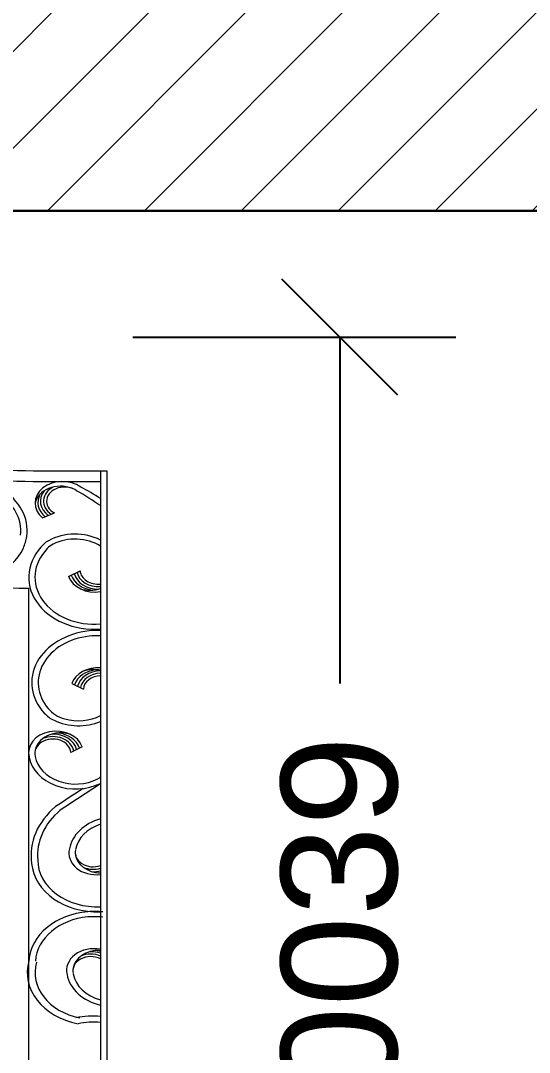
# Model space of a CAD drawing. Header units: inches. Extents: x 60.8 to 83.7, y 23.1 to 43.8.
# Drawn here: x 68.1 to 68.889, y 25.666 to 27.265 of the extents above; entities that cross this region are included whole.
import ezdxf

# ---------------------------------------------------------------- set-up
doc = ezdxf.new("R2010")
doc.units = ezdxf.units.IN
doc.header["$LTSCALE"] = 0.9
doc.header["$MEASUREMENT"] = 0
doc.styles.get("Standard").update_dxf_attribs({"font": 'arial.ttf'})
doc.dimstyles.get("Standard").update_dxf_attribs({"dimtxt": 0.18, "dimasz": 0.18, "dimexe": 0.18, "dimexo": 0.0625, "dimgap": 0.09, "dimtad": 0, "dimtoh": 1, "dimdec": 4, "dimzin": 0, "dimdsep": 46, "dimtxsty": 'Standard', "dimblk": 'OBLIQUE', "dimcen": 0.09, "dimadec": 0, "dimazin": 0, "dimtfac": 1, "dimtdec": 4, "dimtofl": 0, "dimtmove": 0, "dimatfit": 3, "dimldrblk": 'OBLIQUE', "dimfxl": 1, "dimtolj": 1, "dimtzin": 0, "dimarcsym": 0})

# ---------------------------------------------------------------- blocks, each defined once
blk = doc.blocks.new('_Oblique')
at = {"color": 0, "linetype": 'ByBlock', "lineweight": -2}
blk.add_line((-0.5, -0.5), (0.5, 0.5), dxfattribs=at)
blk = doc.blocks.new('*D23')
at = {"color": 0, "lineweight": -2, "transparency": 16777216}
for p, q in [((68.2738, 26.7741), (68.7747, 26.7741)), ((68.5947, 26.7741), (68.5947, 26.2375)), ((68.5947, 24.7702), (68.5947, 25.3068)), ((68.2738, 24.7702), (68.7747, 24.7702))]:
    blk.add_line(p, q, dxfattribs=at)
at = {"layer": 'Defpoints', "color": 0, "lineweight": 9, "transparency": 16777216}
for p in [(66.7738, 26.7741), (66.7738, 24.7702), (68.5947, 24.7702)]:
    blk.add_point(p, dxfattribs=at)
at = {"color": 0, "lineweight": -2, "transparency": 16777216, "xscale": 0.18, "yscale": 0.18, "zscale": 0.18}
for p, rotation in [((68.5947, 26.7741), 90), ((68.5947, 24.7702), 270)]:
    blk.add_blockref('_Oblique', p, dxfattribs=dict(at, rotation=rotation))
at = {"color": 0, "lineweight": 9, "transparency": 16777216, "insert": (68.5947, 25.7721), "char_height": 0.18, "attachment_point": 5, "rotation": 90}
blk.add_mtext('\\A1;2.0039', dxfattribs=at)

msp = doc.modelspace()

# ---------------------------------------------------------------- hatches: boundary and pattern name
at = {"lineweight": 9}
h = msp.add_hatch(dxfattribs=at)
h.set_pattern_fill('ANSI31', color=256, scale=0.85)
h.paths.add_polyline_path([(73.53859, 27.37018), (64.13859, 27.37018), (64.13859, 26.97018), (68.93859, 26.97018), (68.93859, 24.77018), (69.03859, 24.77018), (69.03859, 26.97018), (70.33859, 26.97018), (70.33859, 24.77018), (70.43859, 24.77018), (70.43859, 26.97018), (73.53859, 26.97018)])

# ---------------------------------------------------------------- linework, layer by layer
at = {"lineweight": 30}
msp.add_line((64.13859, 26.97018), (68.93859, 26.97018), dxfattribs=at)
at = {"lineweight": 9}
for p, q in [((68.1322, 26.56723), (68.22375, 26.56723)), ((68.22375, 26.56723), (68.22375, 24.77018)), ((68.22375, 26.56723), (68.23375, 26.56723)), ((68.23375, 26.56723), (68.23375, 24.77018)), ((68.1322, 26.55068), (68.22375, 26.55068)), ((68.13366, 26.49414), (68.15228, 26.50183)), ((68.17426, 26.40354), (68.19215, 26.41223)), ((68.11229, 26.3853), (68.11229, 25.73146)), ((68.17929, 26.23768), (68.19718, 26.22899)), ((68.19552, 26.13958), (68.17762, 26.13089)), ((68.11229, 25.73146), (68.11229, 25.35909))]:
    msp.add_line(p, q, dxfattribs=at)
for centre, major_axis, start_param, end_param in [((68.1322, 27.39472), (-1.04573, 0), 1.1905451, 1.5707963), ((68.1322, 27.39472), (-1.06664, 0), 1.1905451, 1.5707963), ((68.00821, 26.4746), (0.10193, 0), -0.115083, 1.9575107), ((68.00821, 26.4746), (-0.09189, 0), 3.0404679, 5.0566499), ((68.16478, 26.51706), (0.04251, 0), 0.83548, 3.8913048), ((68.16189, 26.51167), (0.04001, 0), 1.1125943, 2.9993601), ((68.16804, 26.52001), (-0.03757, 0), -0.5729104, 0.8366083), ((68.16804, 26.52001), (0.03271, 0), 2.1140221, 4.0338978), ((68.16804, 26.52001), (-0.02786, 0), 3.9741187, 7.2528515), ((67.70347, 26.02144), (-0.81053, 0), 4.0154214, 4.0735112), ((67.88446, 26.18655), (-0.54513, 0), 4.040591, 4.1100871), ((68.16681, 26.51814), (-0.04015, 0), -0.4088836, 0.7728498), ((68.18453, 26.41122), (0.07301, 0), 1.0037446, 2.1728512), ((68.1322, 27.39472), (-1.27579, 0), 1.1905451, 1.5551907), ((67.96963, 26.48173), (0.14136, 0), -0.3121687, -0.1471275), ((68.16369, 26.43521), (-0.03622, 0), -0.9687415, -0.6907645), ((68.18453, 26.41122), (0.0633, 0), 0.9026464, 2.1418612), ((68.00821, 26.4746), (-0.10193, 0), 1.3831816, 2.7973795), ((68.21409, 26.40225), (-0.1016, 0), -0.6907645, 1.6660119), ((68.21402, 26.4023), (-0.09196, 0), -0.6571718, 1.6767436), ((68.16989, 26.42925), (-0.03622, 0), -0.9997315, -0.6571718), ((68.21996, 26.4136), (-0.03757, 0), 0.1950455, 1.6045643), ((68.21996, 26.4136), (0.03271, 0), 3.2809414, 4.8283759), ((68.21996, 26.4136), (0.02786, 0), 3.2035803, 4.8487029), ((68.21509, 26.4129), (-0.04251, 0), 0.2819417, 1.7757607), ((68.2173, 26.41373), (-0.04015, 0), 0.2588041, 1.4405374), ((68.20777, 26.4137), (0.04001, 0), 4.3154791, 5.123254), ((68.21912, 26.23897), (-0.10193, 0), -1.4437807, 0.6288131), ((68.21865, 26.26825), (0.0653, 0), 1.4927354, 1.762629), ((68.21963, 26.20941), (-0.12903, 0), 4.6804912, 4.8166452), ((68.21912, 26.23897), (-0.09189, 0), -1.4298223, 0.5863596), ((68.22012, 26.22832), (-0.04251, 0), 4.6270066, 6.0012436), ((68.22233, 26.22749), (-0.04015, 0), -1.4405374, -0.2588041), ((68.22499, 26.22762), (-0.03757, 0), 4.7454432, 6.0881398), ((68.22499, 26.22762), (0.03271, 0), 1.6087577, 3.0022439), ((68.22499, 26.22762), (-0.02786, 0), 4.7569691, 6.2211977), ((68.21279, 26.22752), (0.04001, 0), 1.2935016, 1.9677062), ((68.17855, 26.21562), (-0.05176, 0), 0.6288131, 1.0259999), ((68.18569, 26.2214), (0.05176, 0), 3.7279522, 4.3705232), ((68.18956, 26.23), (0.0633, 0), 4.3705232, 5.282959), ((68.18956, 26.23), (-0.07301, 0), 1.0259999, 2.0581468), ((68.15469, 26.13022), (-0.04251, 0), 3.4235344, 6.4793591), ((68.14982, 26.12952), (0.02786, 0), 0.0619876, 3.3407204), ((68.16201, 26.12942), (0.04001, 0), 1.1738864, 3.0606522), ((68.14982, 26.12952), (0.03271, 0), 0.1393487, 2.0592244), ((68.14982, 26.12952), (-0.03757, 0), 3.3366382, 4.7461569), ((68.15248, 26.12939), (0.04015, 0), 0.2588041, 1.4405374), ((68.18525, 26.1319), (0.07301, 0), 3.2847161, 5.2678018), ((68.18525, 26.1319), (-0.0633, 0), 0.1431234, 2.1421335), ((110.70263, -14.52608), (66.62819, 0), 2.2621118, 2.262195), ((110.70263, -14.52608), (-66.62819, 0), -0.8789539, -0.8781231), ((110.70263, -14.52608), (-66.61815, 0), -0.8793562, -0.8781231), ((68.25553, 25.97117), (-0.13945, 0), -0.7562347, 0.1114554), ((68.25553, 25.97117), (-0.13945, 0), -0.7562347, 0.1114554), ((68.25553, 25.97117), (0.12941, 0), 2.385358, 3.2101924), ((68.24787, 25.97331), (0.07301, 0), 1.9075925, 2.9984692), ((68.24787, 25.97331), (0.0633, 0), 1.9618377, 2.9984692), ((68.21731, 25.97499), (0.04251, 0), 2.9454188, 4.8643724), ((68.21244, 25.97569), (0.02786, 0), 2.9424649, 5.130178), ((68.21838, 25.9644), (-0.09196, 0), 0.003382, 1.6291725), ((68.22464, 25.9758), (0.04001, 0), 3.2225331, 4.6901093), ((68.21832, 25.96434), (-0.1016, 0), 0.0677864, 1.6242706), ((68.21244, 25.97569), (-0.03271, 0), 1.0823683, 1.9236026), ((68.21244, 25.97569), (0.03757, 0), 4.678621, 5.0180087), ((68.2151, 25.97582), (-0.04015, 0), 1.7010553, 1.7878418), ((68.2146, 25.80377), (0.10193, 0), 1.6729108, 3.0871087), ((68.21411, 25.77242), (-0.14136, 0), 4.6174178, 4.782459), ((68.2146, 25.80377), (-0.09189, 0), -1.4574852, -0.0520771), ((68.21409, 25.77421), (0.12903, 0), 1.4665402, 1.6473896), ((68.2136, 25.79312), (0.04251, 0), 1.3297591, 3.3377665), ((68.22093, 25.79232), (0.04001, 0), 1.5002452, 3.0606522), ((68.20873, 25.79242), (-0.03271, 0), 4.23552, 5.200817), ((68.20873, 25.79242), (-0.03757, 0), 4.3012108, 4.7461569), ((68.21139, 25.79229), (-0.04015, 0), 4.399507, 4.5821301), ((68.21377, 25.78991), (-0.10354, 0), -0.2246351, 1.3296626), ((68.21377, 25.78991), (-0.09147, 0), -0.2246351, 1.3296626), ((68.20873, 25.79242), (-0.02786, 0), 4.1431645, 6.4823131), ((68.24416, 25.7948), (0.07301, 0), 3.2847161, 4.4289883), ((68.24416, 25.7948), (0.0633, 0), 3.2847161, 4.3840085), ((68.21239, 25.64477), (0.09817, 0), 1.4548237, 1.8453769), ((68.21239, 25.64477), (-0.0861, 0), 4.580075, 4.9869696)]:
    msp.add_ellipse(centre, major_axis=major_axis, ratio=0.79131, start_param=start_param, end_param=end_param, dxfattribs=at)

# ---------------------------------------------------------------- dimensions: what is measured, and where the dimension line sits
dim = msp.add_linear_dim(base=(68.59471, 24.77018), p1=(66.77376, 26.7741), p2=(66.77376, 24.77018), angle=90, dimstyle='Standard', override={"dimexo": 1.5}, dxfattribs=at)
dim.commit()
dim.dimension.update_dxf_attribs({"geometry": '*D23', "text_midpoint": (68.59471, 25.77214)})

doc.saveas('drawing.dxf')
